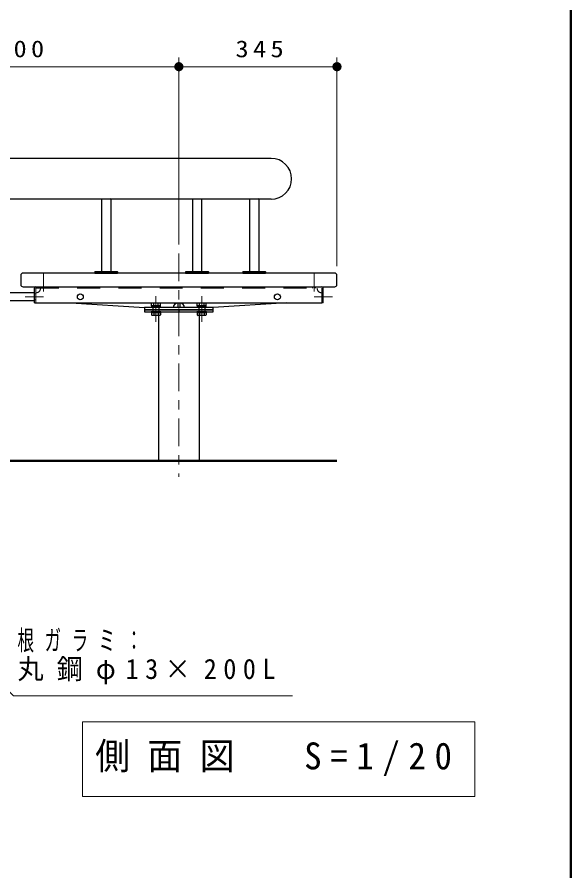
# Model space of a CAD drawing. Units: millimetres on the paper, scale 1:20. Extents: x -365 to 0, y 0 to 257.
# Drawn here: x -60.4 to 0, y 48.4 to 141.5 of the extents above; entities that cross this region are included whole.
import ezdxf

# ---------------------------------------------------------------- set-up
doc = ezdxf.new("R2010")
doc.units = ezdxf.units.MM
doc.linetypes.add('USER1', pattern=[4.5, 2.5, -2])
doc.linetypes.add('USER2', pattern=[6, 3, -1, 1, -1])
doc.layers.add('1_20', color=7, linetype='Continuous', lineweight=25)
doc.layers.add('LY_3', color=7, linetype='Continuous', lineweight=13)
doc.styles.add('ＭＳ ゴシック', font='')
doc.styles.get('ＭＳ ゴシック').set_extended_font_data('MS Gothic')

# ---------------------------------------------------------------- blocks, each defined once
blk = doc.blocks.new('filled_dot')
at = {"color": 0, "linetype": 'Continuous', "lineweight": -2, "const_width": 1.25}
blk.add_lwpolyline([(-0.625, 0, 1), (0.625, 0, 1)], format="xyb", close=True, dxfattribs=at)

msp = doc.modelspace()

# ---------------------------------------------------------------- linework, layer by layer
at = {"layer": '1_20', "lineweight": 13}
for p, q in [((-42.77, 116.692), (-42.77, 137.072)), ((-25.52, 114.322), (-25.52, 137.072)), ((-77.77, 136.072), (-42.77, 136.072)), ((-42.77, 136.072), (-25.52, 136.072)), ((-53.295, 64.619), (-53.295, 56.486)), ((-10.495, 64.619), (-53.295, 64.619)), ((-10.495, 56.486), (-10.495, 64.619)), ((-53.295, 56.486), (-10.495, 56.486))]:
    msp.add_line(p, q, dxfattribs=at)
at = {"layer": '1_20', "color": 20}
for p, q in [((-32.696, 126.072), (-87.843, 126.072)), ((-32.696, 121.617), (-87.843, 121.617))]:
    msp.add_line(p, q, dxfattribs=at)
at = {"layer": '1_20'}
for p, q in [((-51.196, 121.572), (-51.096, 121.672)), ((-51.196, 121.572), (-51.196, 113.732)), ((-51.096, 121.672), (-50.296, 121.672)), ((-50.196, 121.572), (-50.296, 121.672)), ((-50.196, 121.572), (-50.196, 113.732)), ((-41.286, 121.572), (-41.186, 121.672)), ((-41.286, 121.572), (-41.286, 113.732)), ((-41.186, 121.672), (-40.386, 121.672)), ((-40.286, 121.572), (-40.386, 121.672)), ((-40.286, 121.572), (-40.286, 113.732)), ((-35.058, 121.572), (-34.958, 121.672)), ((-35.058, 121.572), (-35.058, 113.732)), ((-34.958, 121.672), (-34.158, 121.672)), ((-34.058, 121.572), (-34.158, 121.672)), ((-34.058, 121.572), (-34.058, 113.732)), ((-51.946, 113.682), (-51.896, 113.732)), ((-51.946, 113.682), (-51.946, 113.572)), ((-51.896, 113.732), (-49.496, 113.732)), ((-49.496, 113.732), (-49.446, 113.682)), ((-49.446, 113.682), (-49.446, 113.572)), ((-42.036, 113.682), (-41.986, 113.732)), ((-42.036, 113.682), (-42.036, 113.572)), ((-41.986, 113.732), (-39.586, 113.732)), ((-39.586, 113.732), (-39.536, 113.682)), ((-39.536, 113.682), (-39.536, 113.572)), ((-35.808, 113.682), (-35.758, 113.732)), ((-35.808, 113.682), (-35.808, 113.572)), ((-35.758, 113.732), (-33.358, 113.732)), ((-33.358, 113.732), (-33.308, 113.682)), ((-33.308, 113.682), (-33.308, 113.572)), ((-51.946, 113.572), (-49.446, 113.572)), ((-42.036, 113.572), (-39.536, 113.572)), ((-35.808, 113.572), (-33.308, 113.572)), ((-58.52, 110.322), (-58.52, 111.912)), ((-27.857, 111.912), (-27.857, 112.072)), ((-27.02, 110.322), (-27.02, 111.912)), ((-58.52, 111.404), (-62.02, 111.404)), ((-58.52, 110.539), (-62.02, 110.539)), ((-58.52, 110.322), (-58.36, 110.322)), ((-58.36, 110.322), (-27.18, 110.322)), ((-54.54, 110.322), (-46.52, 109.797)), ((-45.76, 109.997), (-45.76, 110.322)), ((-44.779, 109.997), (-45.76, 109.997)), ((-45.73, 109.997), (-44.81, 109.997)), ((-45.73, 109.997), (-45.73, 109.872)), ((-45.515, 109.997), (-45.515, 110.322)), ((-45.27, 109.997), (-45.303, 109.872)), ((-45.236, 109.997), (-45.27, 109.872)), ((-45.024, 109.997), (-45.024, 110.322)), ((-44.81, 109.997), (-44.81, 109.872)), ((-44.779, 109.997), (-44.779, 110.322)), ((-42.882, 110.322), (-42.882, 109.797)), ((-42.657, 110.322), (-42.657, 109.797)), ((-40.76, 109.997), (-40.76, 110.322)), ((-39.779, 109.997), (-40.76, 109.997)), ((-40.73, 109.997), (-39.81, 109.997)), ((-40.73, 109.997), (-40.73, 109.872)), ((-40.515, 109.997), (-40.515, 110.322)), ((-40.27, 109.997), (-40.303, 109.872)), ((-40.236, 109.997), (-40.27, 109.872)), ((-40.024, 109.997), (-40.024, 110.322)), ((-39.81, 109.997), (-39.81, 109.872)), ((-39.779, 109.997), (-39.779, 110.322)), ((-30.999, 110.322), (-39.02, 109.797)), ((-27.02, 110.322), (-27.18, 110.322)), ((-45.795, 109.872), (-45.795, 109.797)), ((-44.745, 109.872), (-45.795, 109.872)), ((-44.745, 109.797), (-45.795, 109.797)), ((-44.745, 109.347), (-45.795, 109.347)), ((-45.795, 109.347), (-45.795, 109.272)), ((-45.795, 109.347), (-44.745, 109.347)), ((-45.795, 109.272), (-44.745, 109.272)), ((-45.76, 109.272), (-45.76, 108.997)), ((-45.76, 108.997), (-45.682, 108.952)), ((-45.73, 109.872), (-44.81, 109.872)), ((-44.857, 108.952), (-45.682, 108.952)), ((-45.595, 109.797), (-45.595, 109.572)), ((-45.595, 109.572), (-45.595, 109.347)), ((-45.515, 109.272), (-45.515, 108.997)), ((-45.024, 109.272), (-45.024, 108.997)), ((-44.997, 109.347), (-44.997, 93.072)), ((-44.945, 109.797), (-44.945, 109.572)), ((-44.945, 109.572), (-44.945, 109.347)), ((-44.779, 108.997), (-44.857, 108.952)), ((-44.779, 109.272), (-44.779, 108.997)), ((-44.745, 109.797), (-44.745, 109.872)), ((-44.745, 109.272), (-44.745, 109.347)), ((-42.77, 109.572), (-42.77, 109.347)), ((-42.77, 109.572), (-42.77, 109.347)), ((-40.795, 109.872), (-40.795, 109.797)), ((-39.745, 109.872), (-40.795, 109.872)), ((-39.745, 109.797), (-40.795, 109.797)), ((-39.745, 109.347), (-40.795, 109.347)), ((-40.795, 109.347), (-40.795, 109.272)), ((-40.795, 109.347), (-39.745, 109.347)), ((-40.795, 109.272), (-39.745, 109.272)), ((-40.76, 109.272), (-40.76, 108.997)), ((-40.76, 108.997), (-40.682, 108.952)), ((-40.73, 109.872), (-39.81, 109.872)), ((-39.857, 108.952), (-40.682, 108.952)), ((-40.595, 109.797), (-40.595, 109.572)), ((-40.595, 109.572), (-40.595, 109.347)), ((-40.542, 109.347), (-40.542, 93.072)), ((-40.515, 109.272), (-40.515, 108.997)), ((-40.024, 109.272), (-40.024, 108.997)), ((-39.945, 109.797), (-39.945, 109.572)), ((-39.945, 109.572), (-39.945, 109.347)), ((-39.779, 108.997), (-39.857, 108.952)), ((-39.779, 109.272), (-39.779, 108.997)), ((-39.745, 109.797), (-39.745, 109.872)), ((-39.745, 109.272), (-39.745, 109.347))]:
    msp.add_line(p, q, dxfattribs=at)
at = {"layer": '1_20', "linetype": 'USER2', "lineweight": 13}
for p, q in [((-42.77, 115.692), (-42.77, 91.329)), ((-57.52, 113.572), (-57.52, 111.54)), ((-28.02, 113.572), (-28.02, 111.54)), ((-59.528, 110.972), (-57.52, 110.972)), ((-45.27, 111.048), (-45.27, 108.26)), ((-40.27, 111.048), (-40.27, 108.26)), ((-26.011, 110.972), (-28.02, 110.972))]:
    msp.add_line(p, q, dxfattribs=at)
at = {"layer": '1_20', "color": 40}
for p, q in [((-60.02, 113.322), (-60.02, 112.322)), ((-25.77, 113.572), (-59.77, 113.572)), ((-25.52, 112.322), (-25.52, 113.322)), ((-59.77, 112.072), (-25.77, 112.072))]:
    msp.add_line(p, q, dxfattribs=at)
at = {"layer": '1_20', "linetype": 'USER1', "lineweight": 13}
for p, q in [((-56.52, 112.072), (-58.36, 112.072)), ((-58.36, 111.912), (-27.18, 111.912)), ((-58.36, 110.322), (-58.36, 111.912)), ((-57.682, 111.912), (-57.682, 112.072)), ((-57.357, 111.912), (-57.357, 112.072)), ((-56.52, 111.912), (-56.52, 112.072)), ((-29.02, 112.072), (-27.18, 112.072)), ((-29.02, 111.912), (-29.02, 112.072)), ((-28.182, 111.912), (-28.182, 112.072)), ((-27.18, 110.322), (-27.18, 111.912)), ((-58.36, 111.297), (-58.52, 111.297)), ((-27.18, 111.297), (-27.02, 111.297)), ((-58.36, 110.647), (-58.52, 110.647)), ((-27.18, 110.647), (-27.02, 110.647))]:
    msp.add_line(p, q, dxfattribs=at)
at = {"layer": '1_20', "lineweight": 50}
msp.add_line((-75.542, 93.072), (-25.52, 93.072), dxfattribs=at)
at = {"layer": '1_20'}
for points in [[(-39.02, 109.572), (-39.02, 109.797), (-46.52, 109.797), (-46.52, 109.572)], [(-39.02, 109.347), (-39.02, 109.572), (-46.52, 109.572), (-46.52, 109.347)]]:
    msp.add_lwpolyline(points, close=True, dxfattribs=at)
at = {"layer": '1_20', "lineweight": 13}
msp.add_lwpolyline([(-73.396, 80.244), (-60.814, 67.449), (-30.368, 67.449)], dxfattribs=at)
at = {"layer": '1_20'}
for centre in [(-53.52, 110.972), (-32.02, 110.972)]:
    msp.add_circle(centre, 0.325, dxfattribs=at)
at = {"layer": '1_20', "color": 20}
msp.add_arc((-32.696, 123.844), 2.228, 270, 90, dxfattribs=at)
at = {"layer": '1_20', "color": 40}
for centre, start, end in [((-59.77, 113.322), 90, 180), ((-25.77, 113.322), 0, 90), ((-59.77, 112.322), 180, 270), ((-25.77, 112.322), 270, 0)]:
    msp.add_arc(centre, 0.25, start, end, dxfattribs=at)
at = {"layer": '1_20'}
for centre, radius, start, end in [((-58.36, 111.912), 0.16, 90, 180), ((-27.18, 111.912), 0.16, 0, 90), ((-42.882, 109.797), 0.5, 90, 180), ((-42.657, 109.797), 0.5, 0, 90), ((-45.638, 109.209), 0.245, 240.00001, 299.99999), ((-45.27, 109.641), 0.689, 249.136, 290.864), ((-44.902, 109.209), 0.245, 240.00001, 299.99999), ((-40.638, 109.209), 0.245, 240.00001, 299.99999), ((-40.27, 109.641), 0.689, 249.136, 290.864), ((-39.902, 109.209), 0.245, 240.00001, 299.99999)]:
    msp.add_arc(centre, radius, start, end, dxfattribs=at)
at = {"layer": '1_20', "linetype": 'USER1', "lineweight": 13}
for centre, start, end in [((-58.36, 111.912), 270, 0), ((-27.18, 111.912), 180, 270)]:
    msp.add_arc(centre, 0.5, start, end, dxfattribs=at)
at = {"layer": 'LY_3', "lineweight": 50}
msp.add_line((0, 0), (0, 257), dxfattribs=at)

# ---------------------------------------------------------------- block references
at = {"layer": '1_20', "lineweight": 13, "xscale": 0.4, "yscale": 0.4, "rotation": 180}
for p in [(-42.77, 136.072), (-25.52, 136.072)]:
    msp.add_blockref('filled_dot', p, dxfattribs=at)
at = {"layer": '1_20', "lineweight": 13, "xscale": 0.4, "yscale": 0.4}
msp.add_blockref('filled_dot', (-42.77, 136.072), dxfattribs=at)

# ---------------------------------------------------------------- texts
at = {"layer": '1_20', "style": 'ＭＳ ゴシック'}
for s, insert, char_height, attachment_point in [('\\T1.33;\\W1.15;700', (-59.853, 137.072), 1.833, 8), ('\\T1.33;\\W1.15;345', (-33.728, 137.072), 1.833, 8), ('\\T1.64;\\W0.6;根ガラミ：', (-60.368, 73.399), 2.199, 4), ('\\T1.5;\\W0.95;丸鋼φ13×200L', (-60.368, 70.099), 2.199, 4), ('\\T1.5;\\W0.95;側面図\u3000S=1/20', (-51.895, 60.553), 2.933, 4)]:
    msp.add_mtext(s, dxfattribs=dict(at, insert=insert, char_height=char_height, attachment_point=attachment_point))

doc.saveas('drawing.dxf')
